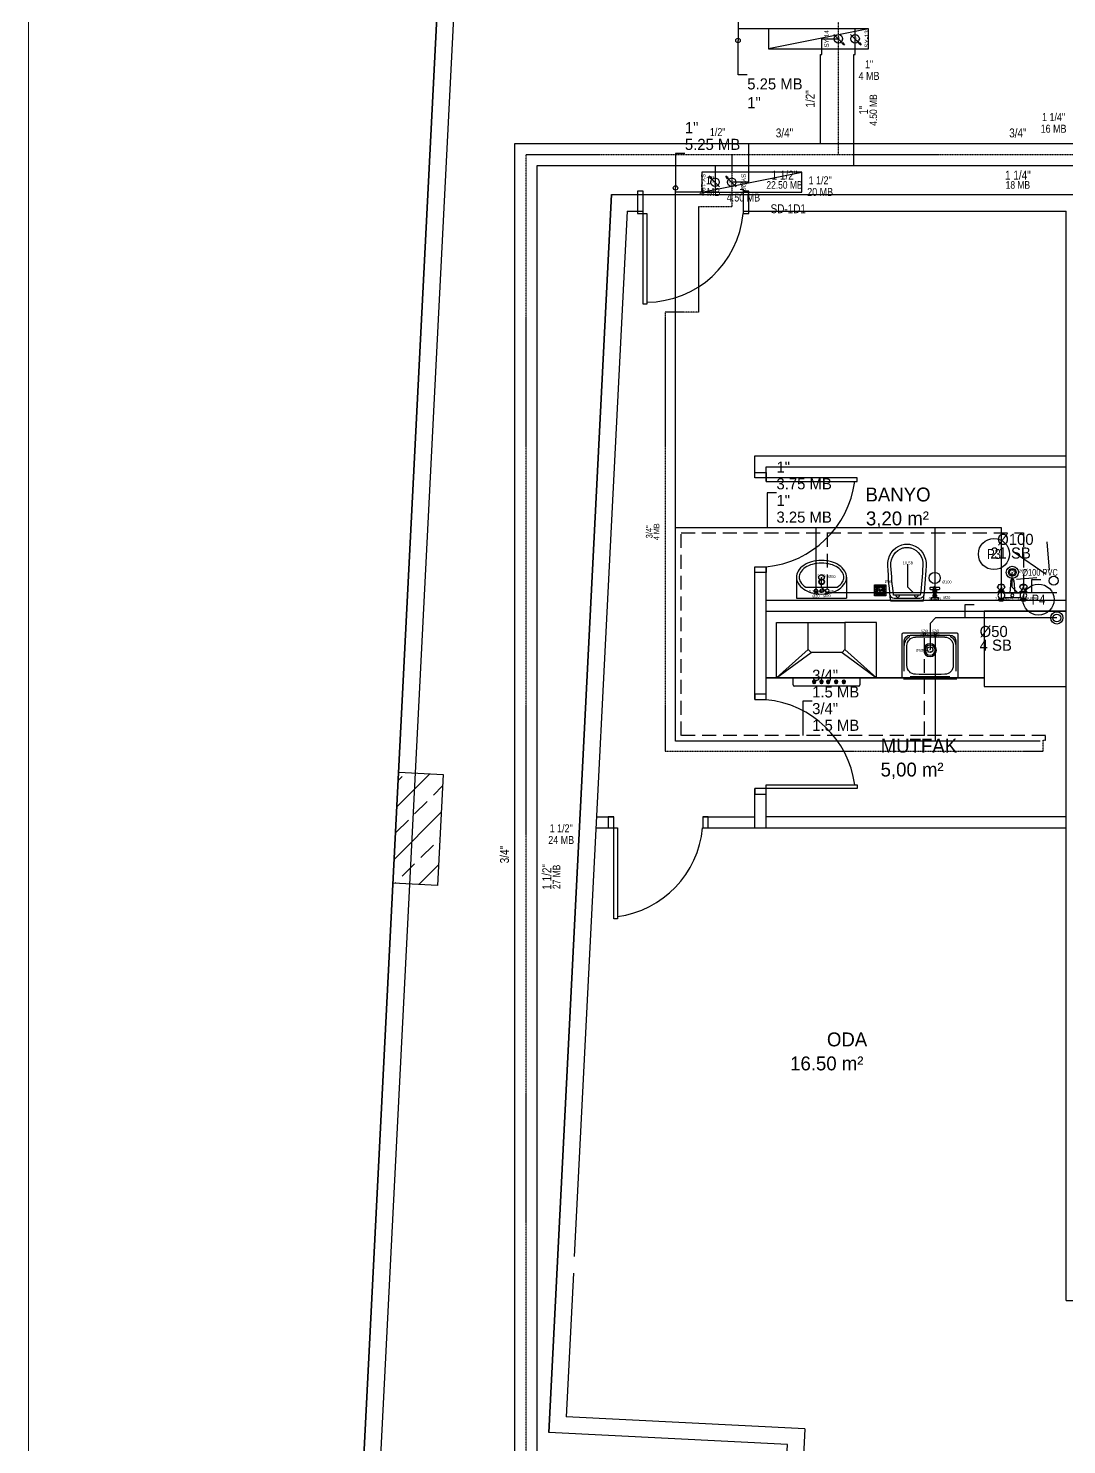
# Model space of a CAD drawing. Header units: centimetres. Extents: x 247996 to 315152, y -468471 to -440326.
# Drawn here: x 254534 to 255468, y -445356 to -444081 of the extents above; entities that cross this region are included whole.
import ezdxf
from ezdxf.enums import TextEntityAlignment as Align

# ---------------------------------------------------------------- set-up
doc = ezdxf.new("R2010")
doc.units = ezdxf.units.CM
doc.linetypes.add('0', pattern=[500, 500])
doc.linetypes.add('BASMA HATTI', pattern=[0.375, 0.25, -0.125])
for name, color, linetype, lineweight in [('SCOTT-ANTED', 144, 'CONTINUOUS', 0), ('SCOTT-MTY-PISSU-BORU-TAVANDAN', 6, 'PISSU HATTI', 30), ('SCOTT-MTY-PISSU-CAP', 211, 'CONTINUOUS', 30), ('SCOTT-MTY-SICAKSU-BORU', 1, 'BASMA HATTI', 30), ('SCOTT-MTY-SOGUKSU-BORU', 5, '0', 30), ('SCOTT-MTY-TEMIZSU-CAP', 101, 'CONTINUOUS', 30)]:
    doc.layers.add(name, color=color, linetype=linetype, lineweight=lineweight)
for name, color, linetype in [('SCOTT-MD-YUK-BIRIMI', 7, 'CONTINUOUS'), ('SCOTT-MKDU0', 50, 'CONTINUOUS'), ('SCOTT-MTY-PISSU-KOLON', 211, 'Continuous'), ('SCOTT-MTY-PISSU-KOLONNO', 211, 'Continuous'), ('SCOTT-MTY-SAYAC', 3, 'Continuous'), ('SCOTT-MTY-SIRKULASYON-BORU', 31, 'Continuous'), ('SCOTT-MTY-TEFRIS', 15, 'CONTINUOUS'), ('SCOTT-MTY-VANA', 1, 'Continuous'), ('SCOTT-MTY-YUK-BIRIMI', 7, 'CONTINUOUS')]:
    doc.layers.add(name, color=color, linetype=linetype)
doc.styles.add('CAP', font='wturkce.SHX', dxfattribs={"width": 0.65})
doc.styles.add('MtXpl_Comic_Sans_MS', font='comic.ttf')
doc.styles.add('MTY_CAP', font='wturkce.SHX', dxfattribs={"width": 0.65})
doc.styles.add('ROTAS', font='arial.ttf')
doc.linetypes.add('PISSU HATTI', pattern='A,0.5,0.5,["(",Standard,S=0.1,R=0,X=-0.01,Y=-0.036],-0.05', length=0.9)

# ---------------------------------------------------------------- blocks, each defined once
blk = doc.blocks.new('T-DOLAP')
blk.add_line((-45, -9), (45, 9))
blk.add_lwpolyline([(-45, -9), (45, -9), (45, 9), (-45, 9)], close=True)
blk = doc.blocks.new('MTY-SU SAYACI')
at = {"layer": 'SCOTT-MTY-VANA'}
blk.add_hatch(color=256, dxfattribs=at).paths.add_polyline_path([(9.8, 9.8), (5.6, 7), (7, 5.6)])
for p, q in [((-7.3, -7.3), (6.3, 6.3)), ((5.6, 7), (9.8, 9.8)), ((7, 5.6), (5.6, 7)), ((7, 5.6), (9.8, 9.8))]:
    blk.add_line(p, q, dxfattribs=at)
blk.add_circle((0, 0), 7, dxfattribs=at)
blk.add_attdef('CAP', (-2.3, -1.2), '', height=2.5, rotation=45, dxfattribs=at)
blk = doc.blocks.new('T-KOLON-P')
for radius in [5.5, 3.5]:
    blk.add_circle((0, 0), radius)
blk = doc.blocks.new('SUZGEC1')
at = {"layer": 'SCOTT-MTY-TEFRIS'}
blk.add_lwpolyline([(-5, -5), (-5, 5), (5, 5), (5, -5)], close=True, dxfattribs=at)
for points in [[(-4.3, 3.9), (-2, 1.5, 0.029484), (-2.2, 1.3), (-4.3, 2.5)], [(-2.5, 0.3), (-4.3, 0.3), (-4.3, 1.7), (-2.4, 0.7, 0.032775)], [(-3.9, 4.3), (-2.5, 4.3), (-1.3, 2.2, 0.029484), (-1.5, 2)], [(-0.7, 2.4, -0.032775), (-0.3, 2.5), (-0.3, 4.3), (-1.7, 4.3)], [(0.3, 2.5), (0.3, 4.3), (1.7, 4.3), (0.7, 2.4, 0.032775)], [(1.3, 2.2), (2.5, 4.3), (3.9, 4.3), (1.5, 2, 0.029484)], [(4.3, 3.9), (2, 1.5, -0.029484), (2.2, 1.3), (4.3, 2.5)], [(4.3, 0.3), (4.3, 1.7), (2.4, 0.7, -0.032775), (2.5, 0.3)], [(-2.5, -0.3), (-4.3, -0.3), (-4.3, -1.7), (-2.4, -0.7, -0.032775)], [(-4.3, -3.9), (-2, -1.5, -0.029484), (-2.2, -1.3), (-4.3, -2.5)], [(-3.9, -4.3), (-2.5, -4.3), (-1.3, -2.2, -0.029484), (-1.5, -2)], [(-0.3, -4.3), (-1.7, -4.3), (-0.7, -2.4, 0.032775), (-0.3, -2.5)], [(0.3, -2.5), (0.3, -4.3), (1.7, -4.3), (0.7, -2.4, -0.032775)], [(2.5, -4.3), (1.3, -2.2, 0.029484), (1.5, -2), (3.9, -4.3)], [(4.3, -2.5), (4.3, -3.9), (2, -1.5, 0.029484), (2.2, -1.3)], [(4.3, -0.3), (4.3, -1.7), (2.4, -0.7, 0.032775), (2.5, -0.3)]]:
    blk.add_lwpolyline(points, format="xyb", close=True, dxfattribs=at)
blk.add_circle((0, 0), 1.25, dxfattribs=at)
at = {"layer": 'SCOTT-MD-YUK-BIRIMI', "color": 6, "style": 'CAP'}
blk.add_attdef('PS', text='', height=2.5, dxfattribs=at).set_placement((0, 0), align=Align.CENTER)
blk.add_attdef('PSCP', (4.3, 6.7), '', height=2.5, dxfattribs=at)
blk = doc.blocks.new('EVIYE1')
at = {"layer": 'SCOTT-MTY-TEFRIS', "color": 6}
blk.add_circle((0, 15), 2.5, dxfattribs=at)
at = {"layer": 'SCOTT-MTY-TEFRIS', "color": 3, "ltscale": 10}
blk.add_circle((-5, 1), 1, dxfattribs=at)
at = {"layer": 'SCOTT-MTY-TEFRIS', "color": 1, "ltscale": 10}
blk.add_circle((5, 1), 1, dxfattribs=at)
at = {"layer": 'SCOTT-MD-YUK-BIRIMI', "color": 6, "style": 'CAP'}
blk.add_attdef('PS', text='', height=2.5, dxfattribs=at).set_placement((0, 15), align=Align.CENTER)
blk.add_attdef('PSCP', (6.1, 14.5), '', height=2.5, dxfattribs=at)
at = {"layer": 'SCOTT-MD-YUK-BIRIMI', "color": 3, "style": 'CAP'}
for tag, p in [('SO', (-5, 1)), ('SOCP', (-5, -3))]:
    blk.add_attdef(tag, text='', height=2.5, dxfattribs=at).set_placement(p, align=Align.CENTER)
at = {"layer": 'SCOTT-MD-YUK-BIRIMI', "color": 1, "style": 'CAP'}
for tag, p in [('SC', (5, 1)), ('SCCP', (5, -2.8))]:
    blk.add_attdef(tag, text='', height=2.5, dxfattribs=at).set_placement(p, align=Align.CENTER)
blk = doc.blocks.new('KLOZET1')
at = {"layer": 'SCOTT-MTY-TEFRIS', "color": 15}
blk.add_lwpolyline([(-3.9, 11.4, 0.414214), (-4.5, 10.8), (-4.5, 10.3, 0.414214), (-3.9, 9.7), (3.9, 9.7, 0.414214), (4.5, 10.3), (4.5, 10.8, 0.414214), (3.9, 11.4)], format="xyb", close=True, dxfattribs=at)
for points in [[(3, 0), (-3, 0), (-3, 2.3), (3, 2.3)], [(-0.8, 11.5), (0.8, 11.5), (0.8, 12), (-0.8, 12)], [(-0.8, 8.9), (0.8, 8.9), (0.8, 9.7), (-0.8, 9.7)]]:
    blk.add_lwpolyline(points, close=True, dxfattribs=at)
for points in [[(-1.6, 8.6), (-1.6, 7.5)], [(-1.6, 4.4), (-1.6, 3.4)], [(-1.3, 3.2), (-1.3, 2.3), (1.4, 2.3), (1.4, 3.2)], [(-1.2, 7.2), (-1.2, 4.8)], [(1.1, 8.9), (-1.1, 8.9)], [(-1.1, 7.3), (1.1, 7.3)], [(1.1, 4.7), (-1.1, 4.7)], [(-1.1, 3.1), (1.1, 3.1)], [(-0.5, 8.6), (-0.5, 7.5)], [(-0.5, 4.4), (-0.5, 3.4)], [(0.6, 8.6), (0.6, 7.5)], [(0.6, 4.4), (0.6, 3.4)], [(1.3, 4.8), (1.3, 5.2), (1.3, 7.2)], [(1.7, 8.6), (1.7, 7.5)], [(1.7, 4.4), (1.7, 3.4)]]:
    blk.add_lwpolyline(points, dxfattribs=at)
at = {"layer": 'SCOTT-MTY-TEFRIS', "color": 15, "elevation": 0}
for points in [[(-1, 10.3), (-1, 10.8, -0.414214), (-0.4, 11.4)], [(1, 10.3), (1, 10.8, 0.414214), (0.4, 11.4)]]:
    blk.add_lwpolyline(points, format="xyb", dxfattribs=at)
at = {"layer": 'SCOTT-MTY-TEFRIS', "color": 6}
blk.add_circle((0, 20), 5, dxfattribs=at)
at = {"layer": 'SCOTT-MTY-TEFRIS', "color": 15}
for centre, radius, start, end in [((-1.1, 8.1), 0.734, 41.7592, 138.241), ((-1.1, 8), 0.734, 221.7593, 318.2408), ((-1.1, 4), 0.734, 41.7592, 138.241), ((-1.1, 3.8), 0.734, 221.7593, 318.2408), ((-0.4, 10.3, 0), 0.641, 179.9998, 270.0001), ((0, 8.1), 0.734, 41.7592, 138.241), ((0, 8), 0.734, 221.7593, 318.2408), ((0, 4), 0.734, 41.7592, 138.241), ((0, 3.8), 0.734, 221.7593, 318.2408), ((0.4, 10.3, 0), 0.641, 270.0001, 0), ((1.1, 8.1), 0.734, 41.7592, 138.241), ((1.1, 8), 0.734, 221.7593, 318.2408), ((1.1, 4), 0.734, 41.7592, 138.241), ((1.1, 3.8), 0.734, 221.7593, 318.2408)]:
    blk.add_arc(centre, radius, start, end, dxfattribs=at)
at = {"layer": 'SCOTT-MD-YUK-BIRIMI', "color": 6, "style": 'CAP'}
blk.add_attdef('PS', text='', height=2.5, dxfattribs=at).set_placement((0, 20), align=Align.CENTER)
blk.add_attdef('PSCP', (6.6, 15.1), '', height=2.5, dxfattribs=at)
at = {"layer": 'SCOTT-MD-YUK-BIRIMI', "color": 3, "style": 'CAP'}
blk.add_attdef('SO', text='', height=2.5, dxfattribs=at).set_placement((0, 0.1), align=Align.CENTER)
blk.add_attdef('SOCP', (7.4, 1.1), '', height=2.5, dxfattribs=at)
blk = doc.blocks.new('LAVABO1')
at = {"layer": 'SCOTT-MTY-TEFRIS', "color": 6}
blk.add_circle((0, 15), 2.5, dxfattribs=at)
at = {"layer": 'SCOTT-MTY-TEFRIS', "color": 3, "ltscale": 10}
blk.add_circle((-5, 1), 1, dxfattribs=at)
at = {"layer": 'SCOTT-MTY-TEFRIS', "color": 1, "ltscale": 10}
blk.add_circle((5, 1), 1, dxfattribs=at)
at = {"layer": 'SCOTT-MD-YUK-BIRIMI', "color": 6, "style": 'CAP'}
blk.add_attdef('PS', text='', height=2.5, dxfattribs=at).set_placement((0, 15), align=Align.CENTER)
blk.add_attdef('PSCP', (6.1, 14.5), '', height=2.5, dxfattribs=at)
at = {"layer": 'SCOTT-MD-YUK-BIRIMI', "color": 3, "style": 'CAP'}
for tag, p in [('SO', (-5, 1)), ('SOCP', (-5, -3))]:
    blk.add_attdef(tag, text='', height=2.5, dxfattribs=at).set_placement(p, align=Align.CENTER)
at = {"layer": 'SCOTT-MD-YUK-BIRIMI', "color": 1, "style": 'CAP'}
for tag, p in [('SC', (5, 1)), ('SCCP', (5, -2.8))]:
    blk.add_attdef(tag, text='', height=2.5, dxfattribs=at).set_placement(p, align=Align.CENTER)
blk = doc.blocks.new('DUS TEKNESI1')
at = {"layer": 'SCOTT-MTY-TEFRIS'}
for points in [[(-10, 13.9), (-10, 12.2, -0.146062), (-11.3, 8.9, 0.113221), (-13.3, 11.5, -0.416893), (-13.3, 12)], [(-6.7, 12, -0.17585), (-7.5, 13.9), (-12.5, 13.9, -0.17585), (-13.3, 12)], [(0, 18.4), (-0.6, 18.4, 0.391322), (-1.3, 17.8), (-2.2, 6.3)], [(0, 18.4), (0.6, 18.4, -0.391322), (1.3, 17.8), (2.2, 6.3)], [(6.7, 12, 0.17585), (7.5, 13.9), (12.5, 13.9, 0.17585), (13.3, 12)], [(10, 13.9), (10, 12.2, 0.146062), (11.3, 8.9, -0.113221), (13.3, 11.5)], [(-12.8, 0.5), (-12.8, 0), (-10, 0), (-7.2, 0), (-7.2, 0.5, 0.153746), (-12.8, 0.5), (-10, 0.5), (-7.2, 0.5)], [(-8.6, 6.9, -0.601952), (-8.6, 1.6), (-8.6, 0.8)], [(8.6, 6.9, 0.601952), (8.6, 1.6), (11.4, 1.6, 0.601952), (11.4, 6.9)], [(12.8, 0.5), (12.8, 0), (10, 0), (7.2, 0), (7.2, 0.5, -0.153746), (12.8, 0.5), (10, 0.5), (7.2, 0.5)]]:
    blk.add_lwpolyline(points, format="xyb", dxfattribs=at)
for points in [[(-12.8, 7.5), (-10, 7.5), (-7.2, 7.5), (-7.2, 8), (-10, 8), (-12.8, 8)], [(-8.6, 0), (-8.6, -1), (-11.4, -1), (-11.4, 0)], [(12.8, 7.5), (10, 7.5), (7.2, 7.5), (7.2, 8), (10, 8), (12.8, 8)], [(11.4, 0), (11.4, -1), (8.6, -1), (8.6, 0)]]:
    blk.add_lwpolyline(points, close=True, dxfattribs=at)
for points in [[(-11.6, 9.5), (-11.6, 8)], [(-11.4, 7.5), (-11.4, 6.9), (-8.6, 6.9)], [(-8.6, 1.6), (-11.4, 1.6), (-11.4, 0.8)], [(-8.6, 7.5), (-8.6, 6.9)], [(-8.4, 9.5), (-8.4, 8)], [(7.8, 6.3), (-7.8, 6.3)], [(-7.8, 2.3), (7.8, 2.3)], [(8.4, 9.5), (8.4, 8)], [(11.4, 7.5), (11.4, 6.9), (8.6, 6.9)], [(8.6, 7.5), (8.6, 6.9)], [(8.6, 1.6), (8.6, 0.8)], [(11.4, 1.6), (11.4, 0.8)], [(11.6, 9.5), (11.6, 8)]]:
    blk.add_lwpolyline(points, dxfattribs=at)
at = {"layer": 'SCOTT-MTY-TEFRIS', "color": 6}
blk.add_circle((0, 25), 2.5, dxfattribs=at)
at = {"layer": 'SCOTT-MTY-TEFRIS'}
for centre, radius, start, end in [((-10, 2.2), 11.8, 79.4131, 100.5868), ((0, 17.2), 1.6, 330.6975, 209.3026), ((10, 2.2), 11.8, 79.4131, 100.5868), ((-10, 4.3), 2.96, 117.9084, 242.0919), ((-3.8, 12.8), 6.25, 185.208, 218.4476), ((-2, 5.9), 7.27, 130.2551, 156.0938), ((-6.9, 11.7), 0.344, 310.5655, 41.0891), ((0, 4.3), 1.37, 90.0002, 270.0001), ((0, 4.3), 1.37, 270.0001, 90.0002), ((6.9, 11.7), 0.344, 138.9108, 229.4346), ((2, 5.9), 7.27, 23.9063, 49.7447), ((3.8, 12.8), 6.25, 321.5525, 354.7921), ((13.1, 11.7), 0.344, 310.5655, 41.0891)]:
    blk.add_arc(centre, radius, start, end, dxfattribs=at)
at = {"layer": 'SCOTT-MD-YUK-BIRIMI', "color": 6, "style": 'CAP'}
blk.add_attdef('PS', text='', height=2.5, dxfattribs=at).set_placement((0, 25), align=Align.CENTER)
blk.add_attdef('PSCP', (5.6, 25), '', height=2.5, dxfattribs=at)
at = {"layer": 'SCOTT-MD-YUK-BIRIMI', "color": 3, "style": 'CAP'}
blk.add_attdef('SO', text='', height=2.5, dxfattribs=at).set_placement((-10, 0), align=Align.CENTER)
blk.add_attdef('SOCP', (-5.6, 0), '', height=2.5, dxfattribs=at)
at = {"layer": 'SCOTT-MD-YUK-BIRIMI', "color": 1, "style": 'CAP'}
blk.add_attdef('SC', text='', height=2.5, dxfattribs=at).set_placement((10, 0), align=Align.CENTER)
blk.add_attdef('SCCP', (15.9, 0), '', height=2.5, dxfattribs=at)
blk = doc.blocks.new('MTY-PIS SU CAP SB')
at = {"layer": 'SCOTT-MTY-PISSU-CAP'}
for p, q in [((0.83, 1.17), (0, 1.17)), ((0, 1.17), (0, 0))]:
    blk.add_line(p, q, dxfattribs=at)
at = {"layer": 'SCOTT-MTY-PISSU-CAP', "style": 'MTY_CAP', "width": 0.65}
blk.add_attdef('PSCP', text='', height=1, dxfattribs=at).set_placement((0.83, 1.79), align=Align.MIDDLE_LEFT)
at = {"layer": 'SCOTT-MTY-YUK-BIRIMI', "color": 211, "style": 'MTY_CAP', "width": 0.65}
blk.add_attdef('PS', text='', height=1, dxfattribs=at).set_placement((0.83, 0.57), align=Align.MIDDLE_LEFT)
blk = doc.blocks.new('MTY-TEMIZ SU CAP MB')
at = {"layer": 'SCOTT-MTY-TEMIZSU-CAP'}
for p, q in [((0.83, 3.1), (0, 3.1)), ((0, 3.1), (0, 0))]:
    blk.add_line(p, q, dxfattribs=at)
at = {"layer": 'SCOTT-MTY-TEMIZSU-CAP', "style": 'MTY_CAP', "width": 0.65}
for tag, p in [('SOCP', (0.83, 5.42)), ('SCCP', (0.83, 2.42))]:
    blk.add_attdef(tag, text='', height=1, dxfattribs=at).set_placement(p, align=Align.MIDDLE_LEFT)
at = {"layer": 'SCOTT-MTY-YUK-BIRIMI', "color": 101, "style": 'MTY_CAP', "width": 0.65}
for tag, p in [('SO', (0.83, 3.92)), ('SC', (0.83, 0.92))]:
    blk.add_attdef(tag, text='', height=1, dxfattribs=at).set_placement(p, align=Align.MIDDLE_LEFT)

msp = doc.modelspace()

# ---------------------------------------------------------------- linework, layer by layer
at = {"layer": 'SCOTT-ANTED'}
msp.add_line((254534.2, -440326.5), (254534.2, -447826.5), dxfattribs=at)
at = {"layer": 'SCOTT-MKDU0', "color": 8, "ltscale": 0.03}
for p, q in [((254967.9, -443063.7), (254845, -445487.2)), ((254951.4, -443092.8), (254764.4, -446781.3)), ((254764.4, -446781.3), (254951.4, -443092.8)), ((254960.8, -443204.7), (254779.9, -446770.5)), ((255058.9, -444231), (255002.4, -445345)), ((255002.4, -445345), (255058.9, -444231)), ((255058.9, -444231), (255087.3, -444231)), ((255058.9, -444231), (256182.9, -444231)), ((255177.3, -444231), (255502.9, -444231)), ((255073.1, -444246), (255025.4, -445186.7)), ((255073.1, -444246), (255087.3, -444246)), ((255177.3, -444246), (255467.9, -444246)), ((255177.3, -444246), (255467.9, -444246)), ((255467.9, -445226.2), (255467.9, -444246)), ((255467.9, -444466), (255467.9, -444246)), ((255467.9, -444356), (255467.9, -444246)), ((255467.9, -445226.2), (255467.9, -444246)), ((255467.9, -445226.2), (255467.9, -444246)), ((255187.9, -444466), (255467.9, -444466)), ((255187.9, -444486), (255187.9, -444466)), ((255197.9, -444476), (255467.9, -444476)), ((255197.9, -444489.3), (255197.9, -444476)), ((255197.9, -444489.3), (255197.9, -444476)), ((255452.8, -444568.9), (255450.8, -444543.5)), ((255450, -444572.8), (255420.4, -444552.6)), ((255187.9, -444685.5), (255187.9, -444566)), ((255197.9, -444685.5), (255197.9, -444566)), ((255197.9, -444586), (255197.9, -444566)), ((255225.3, -444575.4), (255225.3, -444594.1)), ((255233.7, -444584.4), (255261.8, -444584.4)), ((255270.3, -444575.4), (255270.3, -444594.1)), ((255441.6, -444576), (255423.2, -444577.4)), ((255197.9, -444596), (255467.9, -444596)), ((255225.3, -444594.1), (255270.3, -444594.1)), ((255197.9, -444606), (255467.9, -444606)), ((255467.9, -444606), (255394.3, -444606)), ((255394.3, -444606), (255394.3, -444673.6)), ((255467.9, -444673.6), (255467.9, -444606)), ((255207.4, -444616), (255235.9, -444616)), ((255207.4, -444666), (255207.4, -444616)), ((255297.4, -444616), (255268.9, -444616)), ((255297.4, -444666), (255297.4, -444616)), ((255321.5, -444625.5), (255369.5, -444625.5)), ((255320.5, -444666), (255320.5, -444626.5)), ((255322.3, -444659.8), (255322.3, -444632.7)), ((255327.6, -444627.4), (255363.3, -444627.4)), ((255368.6, -444632.7), (255368.6, -444659.8)), ((255370.5, -444626.5), (255370.5, -444666)), ((255235.9, -444640.5), (255207.4, -444666)), ((255207.4, -444666), (255238.4, -444643)), ((255266.4, -444643), (255297.4, -444666)), ((255297.4, -444666), (255268.9, -444640.5)), ((255197.9, -444666), (255394.3, -444666)), ((255394.3, -444666), (255197.9, -444666)), ((255394.3, -444666), (255197.9, -444666)), ((255297.4, -444666), (255207.4, -444666)), ((255222.4, -444672.3), (255222.4, -444666)), ((255281.4, -444673.3), (255223.4, -444673.3)), ((255240.9, -444668), (255240.9, -444670.6)), ((255240.9, -444668), (255241.5, -444668)), ((255240.9, -444670.6), (255240.9, -444671.1)), ((255241.5, -444671.1), (255240.9, -444671.1)), ((255241.5, -444668), (255241.5, -444670.6)), ((255241.5, -444670.6), (255241.5, -444671.1)), ((255247.5, -444668), (255247.5, -444670.6)), ((255247.5, -444668), (255248.1, -444668)), ((255247.5, -444670.6), (255247.5, -444671.1)), ((255248.1, -444671.1), (255247.5, -444671.1)), ((255248.1, -444668), (255248.1, -444670.6)), ((255248.1, -444670.6), (255248.1, -444671.1)), ((255253.6, -444668), (255253.6, -444670.6)), ((255253.6, -444668), (255254.2, -444668)), ((255253.6, -444670.6), (255253.6, -444671.1)), ((255253.6, -444671.1), (255254.2, -444671.1)), ((255254.2, -444668), (255254.2, -444670.6)), ((255254.2, -444670.6), (255254.2, -444671.1)), ((255260.6, -444668), (255260.6, -444670.6)), ((255260.6, -444668), (255261.2, -444668)), ((255260.6, -444670.6), (255260.6, -444671.1)), ((255260.6, -444671.1), (255261.2, -444671.1)), ((255261.2, -444668), (255261.2, -444670.6)), ((255261.2, -444670.6), (255261.2, -444671.1)), ((255267.6, -444668), (255267.6, -444670.6)), ((255267.6, -444668), (255268.2, -444668)), ((255267.6, -444670.6), (255267.6, -444671.1)), ((255267.6, -444671.1), (255268.2, -444671.1)), ((255268.2, -444668), (255268.2, -444670.6)), ((255268.2, -444670.6), (255268.2, -444671.1)), ((255282.4, -444666), (255282.4, -444672.3)), ((255369.5, -444667), (255321.5, -444667)), ((255363.3, -444665.1), (255327.6, -444665.1)), ((255394.3, -444673.6), (255467.9, -444673.6)), ((254862.4, -444850.7), (254867.4, -444750.9)), ((254865.9, -444781.7), (254895.3, -444752.3)), ((254867.4, -444750.9), (254907.4, -444752.9)), ((254907.4, -444752.9), (254902.3, -444852.8)), ((254867.1, -444758.1), (254870.5, -444754.7)), ((254898.6, -444771.5), (254906.9, -444763.2)), ((255187.9, -444801), (255187.9, -444765.5)), ((255197.9, -444801), (255197.9, -444762.2)), ((254881.7, -444788.3), (254893, -444777.1)), ((254863.5, -444829), (254905.7, -444786.8)), ((255045.5, -444791), (255060.9, -444791)), ((255140.9, -444791), (255187.9, -444791)), ((255197.9, -444790.8), (255467.9, -444790.8)), ((254864.9, -444805.2), (254876.1, -444793.9)), ((255045, -444801), (255064.2, -444801)), ((255140.9, -444801), (255197.9, -444801)), ((255197.9, -444800.8), (255467.9, -444800.8)), ((254887.3, -444827.6), (254898.6, -444816.4)), ((254904.2, -444810.8), (254904.5, -444810.5)), ((254870.5, -444844.5), (254881.7, -444833.2)), ((254885.5, -444851.9), (254903.3, -444834.1)), ((254902.3, -444852.8), (254862.4, -444850.7)), ((254864.1, -444850.8), (254864.9, -444850.1)), ((255024.7, -445201.7), (255018.1, -445330.8)), ((255467.9, -445226.2), (255482.9, -445226.2)), ((255232.9, -445341.7), (255018.1, -445330.8)), ((255217.1, -445355.9), (255002.4, -445345)), ((255217.1, -445355.9), (255002.4, -445345)), ((255232.9, -445341.7), (255221.5, -445566.7)), ((255206.4, -445566.7), (255217.1, -445355.9))]:
    msp.add_line(p, q, dxfattribs=at)
for points in [[(255087.3, -444228), (255082.3, -444228), (255082.3, -444248), (255087.3, -444248), (255087.3, -444228)], [(255087.3, -444228), (255082.3, -444228), (255082.3, -444248), (255087.3, -444248), (255087.3, -444228)], [(255087.3, -444228), (255082.3, -444228), (255082.3, -444248), (255087.3, -444248), (255087.3, -444228)], [(255182.3, -444228), (255177.3, -444228), (255177.3, -444248), (255182.3, -444248), (255182.3, -444228)], [(255182.3, -444228), (255177.3, -444228), (255177.3, -444248), (255182.3, -444248), (255182.3, -444228)], [(255182.3, -444228), (255177.3, -444228), (255177.3, -444248), (255182.3, -444248), (255182.3, -444228)], [(255187.9, -444486), (255187.9, -444481), (255197.9, -444481), (255197.9, -444486), (255187.9, -444486)], [(255187.9, -444571), (255187.9, -444566), (255197.9, -444566), (255197.9, -444571), (255187.9, -444571)], [(255187.9, -444680.5), (255187.9, -444685.5), (255197.9, -444685.5), (255197.9, -444680.5), (255187.9, -444680.5)], [(255187.9, -444765.5), (255187.9, -444770.5), (255197.9, -444770.5), (255197.9, -444765.5), (255187.9, -444765.5)], [(255060.9, -444791), (255055.9, -444791), (255055.9, -444801), (255060.9, -444801), (255060.9, -444791)], [(255145.9, -444791), (255140.9, -444791), (255140.9, -444801), (255145.9, -444801), (255145.9, -444791)]]:
    msp.add_lwpolyline(points, dxfattribs=at)
for points in [[(255087.3, -444248), (255090.6, -444248), (255090.6, -444329.8), (255087.3, -444329.8)], [(255087.3, -444248), (255090.6, -444248), (255090.6, -444329.8), (255087.3, -444329.8)], [(255087.3, -444248), (255090.6, -444248), (255090.6, -444329.8), (255087.3, -444329.8)], [(255197.9, -444486), (255197.9, -444489.3), (255279.8, -444489.3), (255279.8, -444486)], [(255197.9, -444765.5), (255197.9, -444762.2), (255279.8, -444762.2), (255279.8, -444765.5)], [(255060.9, -444801), (255064.2, -444801), (255064.2, -444882.8), (255060.9, -444882.8)]]:
    msp.add_lwpolyline(points, close=True, dxfattribs=at)
for points in [[(255310.1, -444597, -0.01664), (255307.5, -444565.2, -0.351622), (255320.2, -444546.2, -0.068714), (255324.7, -444545.6, -0.068714), (255329.1, -444546.2, -0.351622), (255341.9, -444565.2, -0.01664), (255339.2, -444597)], [(255312.6, -444591.4, -0.016866), (255310.3, -444565, -0.351778), (255321.1, -444549, -0.068022), (255324.7, -444548.5, -0.068022), (255328.3, -444549, -0.351778), (255339, -444565, -0.016866), (255336.7, -444591.4)]]:
    msp.add_lwpolyline(points, format="xyb", close=True, dxfattribs=at)
msp.add_lwpolyline([(255339.5, -444591.5, -0.389191), (255336.2, -444594.6), (255324.7, -444594.6), (255313.1, -444594.6, -0.389191), (255309.8, -444591.5, -0.389191)], format="xyb", dxfattribs=at)
for centre, radius in [((255456.7, -444578.5, 51), 4.14), ((255242.9, -444587.5), 1.56), ((255248, -444579.5), 2.52), ((255248, -444579.5), 2.12), ((255248, -444587.5), 1.56), ((255252.9, -444587.5), 1.56)]:
    msp.add_circle(centre, radius, dxfattribs=at)
for centre, radius, start, end in [((255090, -444240.3), 87.6, 270.3687, 354.9809), ((255090, -444240.3), 87.6, 270.3687, 354.9809), ((255090, -444240.3), 87.6, 270.3687, 354.9809), ((255189.7, -444477.4), 88.9, 275.3081, 352.3253), ((255245.3, -444584.7), 24.1, 105.5176, 123.8347), ((255247.8, -444593.8), 33.5, 90, 105.5176), ((255247.8, -444593.8), 33.5, 74.4824, 90), ((255250.3, -444584.7), 24.1, 56.1653, 74.4824), ((255235.6, -444575.4), 10.3, 148.2866, 180), ((255241.4, -444579), 17.2, 123.8347, 148.2866), ((255235.6, -444575.4), 7.93, 148.2866, 180), ((255241.4, -444579), 14.8, 123.8347, 148.2866), ((255245.3, -444584.7), 21.7, 105.5176, 123.8347), ((255247.8, -444593.8), 31.1, 90, 105.5176), ((255247.8, -444593.8), 31.1, 74.4824, 90), ((255250.3, -444584.7), 21.7, 56.1653, 74.4824), ((255254.1, -444579), 14.8, 31.7134, 56.1653), ((255254.1, -444579), 17.2, 31.7134, 56.1653), ((255260, -444575.4), 7.93, 0, 31.7134), ((255260, -444575.4), 10.3, 0, 31.7134), ((255235.6, -444575.4), 10.3, 180, 211.7134), ((255241.4, -444571.8), 17.2, 211.7134, 236.1653), ((255235.6, -444575.4), 7.93, 180, 211.7134), ((255241.4, -444571.8), 14.8, 211.7134, 238.6233), ((255245.3, -444566.1), 24.1, 236.1653, 254.4824), ((255250.3, -444566.1), 24.1, 285.5176, 303.8347), ((255254.1, -444571.8), 14.8, 301.3767, 328.2866), ((255254.1, -444571.8), 17.2, 303.8347, 328.2866), ((255260, -444575.4), 7.93, 328.2866, 0), ((255260, -444575.4), 10.3, 328.2866, 0), ((255247.8, -444557), 33.5, 254.4824, 270), ((255247.8, -444557), 33.5, 270, 285.5176), ((255316.4, -444591.4), 1.78, 180, 0), ((255333, -444591.4), 1.78, 180, 0), ((255223.4, -444672.3), 1, 180, 270), ((255241.2, -444669.6), 1.54, 100.5754, 259.4621), ((255241.2, -444669.6), 1.54, 282.6235, 77.3767), ((255247.8, -444669.6), 1.54, 100.5754, 259.4621), ((255247.8, -444669.6), 1.54, 282.6235, 77.3767), ((255253.9, -444669.6), 1.54, 100.5754, 259.4621), ((255253.9, -444669.6), 1.54, 282.6235, 77.3767), ((255260.9, -444669.6), 1.54, 100.5754, 259.4621), ((255260.9, -444669.6), 1.54, 282.6235, 77.3767), ((255267.9, -444669.6), 1.54, 100.5754, 259.4621), ((255267.9, -444669.6), 1.54, 282.6235, 77.3767), ((255281.4, -444672.3), 1, 270, 0), ((255189.7, -444774.1), 88.9, 7.6747, 84.6919), ((255052.3, -444792.7), 88.9, 277.6747, 354.6919)]:
    msp.add_arc(centre, radius, start, end, dxfattribs=at)
at = {"layer": 'SCOTT-MKDU0', "color": 8, "ltscale": 0.03, "extrusion": (0, 0, -1)}
for centre, major_axis, start_param, end_param in [((255321.5, -444626.5), (0.707, 0.707), 3.926991, 5.497787), ((255369.5, -444626.5), (0.707, 0.707), -0.785398, 0.785398), ((255327.6, -444632.7), (-3.75, 3.75), 5.497787, 7.068583), ((255332.5, -444637.2), (-7.14, 7.14), 5.524757, 6.541187), ((255656.7, -444646), (-234.9, 234.9), 5.470817, 5.524757), ((255332.6, -444637.2), (-5.66, 5.66), 5.524757, 7.028844), ((255345.5, -444961.2), (332.3, 0), 4.67265, 4.752129), ((255345.5, -444641), (-4.07, 4.07), 3.926991, 10.210176), ((255345.5, -444641), (-3.18, 3.18), 3.926991, 10.210176), ((255358.4, -444637.2), (-5.66, 5.66), 0.825137, 2.329224), ((255363.3, -444632.7), (3.75, 3.75), -0.785398, 0.785398), ((255358.5, -444637.2), (7.14, 7.14), -0.258001, 0.758428), ((255034.2, -444646), (234.9, 234.9), 0.758428, 0.812368), ((255332.6, -444654.7), (5.66, 5.66), 2.395934, 3.900021), ((255345.5, -444330.7), (332.3, 0), 1.531058, 1.610536), ((255358.4, -444654.7), (5.66, 5.66), 0.812368, 2.316455)]:
    msp.add_ellipse(centre, major_axis=major_axis, ratio=1, start_param=start_param, end_param=end_param, dxfattribs=at)
at = {"layer": 'SCOTT-MKDU0', "color": 8, "ltscale": 0.03, "invisible_edges": 1}
for points in [[(255268.9, -444640.5), (255235.9, -444640.5), (255235.9, -444616), (255268.9, -444616)], [(255235.9, -444640.5), (255268.9, -444640.5), (255266.4, -444643), (255238.4, -444643)]]:
    msp.add_3dface(points, dxfattribs=at)
at = {"layer": 'SCOTT-MTY-PISSU-BORU-TAVANDAN', "ltscale": 50}
for points in [[(255330.6, -444589.3), (255325.6, -444584.3), (255325.6, -444563.7)], [(255424.5, -444589.3), (255419.5, -444584.3), (255419.5, -444571)], [(255252.8, -444589.3), (255247.8, -444584.3), (255247.8, -444575.5)], [(255300.6, -444589.3), (255300.6, -444587.1)], [(255300.6, -444589.3), (255252.8, -444589.3)], [(255330.6, -444589.3), (255300.6, -444589.3)], [(255424.5, -444589.3), (255330.6, -444589.3)], [(255459.5, -444589.3), (255424.5, -444589.3)], [(255350.5, -444612), (255345.5, -444617), (255345.5, -444640.5)], [(255459.5, -444612), (255350.5, -444612)]]:
    msp.add_lwpolyline(points, dxfattribs=at)
at = {"layer": 'SCOTT-MTY-PISSU-KOLONNO'}
for centre in [(255403, -444554.5), (255443, -444595.5)]:
    msp.add_circle(centre, 14, dxfattribs=at)
at = {"layer": 'SCOTT-MTY-SICAKSU-BORU', "ltscale": 50}
for p, q in [((255121.5, -444717.8), (255121.5, -444535.5)), ((255121.5, -444535.5), (255252.8, -444535.5)), ((255252.8, -444535.5), (255429.5, -444535.5)), ((255340.5, -444717.8), (255121.5, -444717.8)), ((255449.4, -444717.8), (255340.5, -444717.8))]:
    msp.add_line(p, q, dxfattribs=at)
at = {"layer": 'SCOTT-MTY-SICAKSU-BORU'}
for points in [[(255263, -444082), (255263, -443873), (255161, -443873), (255161, -443593), (255506, -443593), (255506, -443603), (255505.5, -443603), (255505.5, -443609.1)], [(255263, -444100), (255263, -444082)], [(255263, -444195), (255263, -444100)], [(255082, -445660), (255082, -445475), (254982, -445475), (254982, -444195), (255167, -444195)], [(255167, -444195), (255263, -444195)], [(255167, -444195), (255167, -444211)], [(255263, -444195), (255587, -444195)], [(255167, -444211), (255167, -444229)], [(255167, -444229), (255167, -444242), (255167.1, -444242), (255137.1, -444242), (255137.1, -444337), (255107.1, -444337), (255107.1, -444732), (255447.1, -444732), (255447.1, -444722), (255449.4, -444722), (255449.4, -444717.8)]]:
    msp.add_lwpolyline(points, dxfattribs=at)
at = {"layer": 'SCOTT-MTY-SICAKSU-BORU', "ltscale": 50}
for points in [[(255252.8, -444535.5), (255252.8, -444589.5)], [(255429.5, -444535.5), (255429.5, -444596)], [(255340.5, -444717.8), (255340.5, -444626.5)]]:
    msp.add_lwpolyline(points, dxfattribs=at)
at = {"layer": 'SCOTT-MTY-SIRKULASYON-BORU'}
for points in [[(255247, -444185), (255247, -444105), (255248, -444105), (255248, -444100)], [(255248, -444100), (255248, -444091), (255263, -444091)], [(255327, -445650), (255092, -445650), (255092, -445465), (254972, -445465), (254972, -444185), (255182, -444185)], [(255182, -444185), (255247, -444185)], [(255182, -444185), (255182, -444211)], [(255247, -444185), (255602, -444185)], [(255182, -444211), (255182, -444220), (255167, -444220)]]:
    msp.add_lwpolyline(points, dxfattribs=at)
at = {"layer": 'SCOTT-MTY-SOGUKSU-BORU', "ltscale": 50}
for p, q in [((255116.5, -444722.8), (255116.5, -444530.5)), ((255116.5, -444530.5), (255242.8, -444530.5)), ((255242.8, -444530.5), (255349.7, -444530.5)), ((255349.7, -444530.5), (255409.5, -444530.5)), ((255350.5, -444722.8), (255116.5, -444722.8)), ((255444.4, -444722.8), (255350.5, -444722.8))]:
    msp.add_line(p, q, dxfattribs=at)
for points in [[(255172.7, -443796.4), (255172.7, -444092.4)], [(255116.5, -444530.5), (255116.5, -444225.1)], [(255242.8, -444530.5), (255242.8, -444589.5)], [(255349.7, -444530.5), (255349.7, -444595.8)], [(255409.5, -444530.5), (255409.5, -444596)], [(255350.5, -444722.8), (255350.5, -444626.5)]]:
    msp.add_lwpolyline(points, dxfattribs=at)
at = {"layer": 'SCOTT-MTY-SOGUKSU-BORU'}
for points in [[(255278, -444082), (255172.7, -444082)], [(255278, -444100), (255278, -444082)], [(255277, -444205), (255277, -444105), (255278, -444105), (255278, -444100)], [(255072, -445685), (255072, -445485), (254992, -445485), (254992, -444205), (255152, -444205)], [(255152, -444205), (255277, -444205)], [(255152, -444205), (255152, -444211)], [(255277, -444205), (255572, -444205)], [(255152, -444211), (255152, -444229)], [(255152, -444229), (255116.5, -444229)]]:
    msp.add_lwpolyline(points, dxfattribs=at)
at = {"layer": 'SCOTT-MTY-SOGUKSU-BORU', "ltscale": 50}
for centre in [(255172.7, -444092.4), (255116.5, -444225.1)]:
    msp.add_circle(centre, 2, dxfattribs=at)

# ---------------------------------------------------------------- block references
at = {"layer": 'SCOTT-MTY-PISSU-CAP'}
ref = msp.add_blockref('MTY-PIS SU CAP SB', (255436.7, -444589.3), dxfattribs=dict(at, xscale=10, yscale=10))
ref.add_attrib('PSCP', '%%C100', dxfattribs={"height": 10, "style": 'MTY_CAP'}).set_placement((255405.9, -444541.3), align=Align.MIDDLE_LEFT)
ref.add_attrib('PS', '21 SB', dxfattribs={"layer": 'SCOTT-MTY-YUK-BIRIMI', "height": 10, "style": 'MTY_CAP'}).set_placement((255399.7, -444553.6), align=Align.MIDDLE_LEFT)
ref = msp.add_blockref('MTY-PIS SU CAP SB', (255376.9, -444612), dxfattribs=dict(at, xscale=10, yscale=10))
ref.add_attrib('PSCP', '%%C50', dxfattribs={"height": 10, "style": 'MTY_CAP'}).set_placement((255390.1, -444624.2), align=Align.MIDDLE_LEFT)
ref.add_attrib('PS', '4 SB', dxfattribs={"layer": 'SCOTT-MTY-YUK-BIRIMI', "height": 10, "style": 'MTY_CAP'}).set_placement((255390.1, -444636.5), align=Align.MIDDLE_LEFT)
at = {"layer": 'SCOTT-MTY-PISSU-KOLON'}
for p in [(255419.5, -444571), (255459.5, -444612)]:
    msp.add_blockref('T-KOLON-P', p, dxfattribs=at)
at = {"layer": 'SCOTT-MTY-SAYAC', "rotation": 180}
msp.add_blockref('T-DOLAP', (255245, -444091), dxfattribs=at)
at = {"layer": 'SCOTT-MTY-SAYAC'}
ref = msp.add_blockref('MTY-SU SAYACI', (255263, -444091), dxfattribs=dict(at, xscale=0.55, yscale=0.55, rotation=270))
ref.add_attrib('CAP', 'DN20', (255262.4, -444089.7), dxfattribs={"height": 1.38, "rotation": 315})
ref = msp.add_blockref('MTY-SU SAYACI', (255278, -444091), dxfattribs=dict(at, xscale=0.55, yscale=0.55, rotation=270))
ref.add_attrib('CAP', 'DN20', (255277.4, -444089.7), dxfattribs={"height": 1.38, "rotation": 315})
msp.add_blockref('T-DOLAP', (255185, -444220), dxfattribs=at)
ref = msp.add_blockref('MTY-SU SAYACI', (255152, -444220), dxfattribs=dict(at, xscale=0.55, yscale=0.55, rotation=90))
ref.add_attrib('CAP', 'DN20', (255152.6, -444221.3), dxfattribs={"height": 1.38, "rotation": 135})
ref = msp.add_blockref('MTY-SU SAYACI', (255167, -444220), dxfattribs=dict(at, xscale=0.55, yscale=0.55, rotation=90))
ref.add_attrib('CAP', 'DN20', (255167.6, -444221.3), dxfattribs={"height": 1.38, "rotation": 135})
at = {"layer": 'SCOTT-MTY-TEMIZSU-CAP'}
ref = msp.add_blockref('MTY-TEMIZ SU CAP MB', (255172.7, -444092.4), dxfattribs=dict(at, xscale=-10, yscale=10, rotation=180))
ref.add_attrib('SO', '5.25 MB', dxfattribs={"layer": 'SCOTT-MTY-YUK-BIRIMI', "height": 10, "style": 'MTY_CAP'}).set_placement((255181, -444131.5), align=Align.MIDDLE_LEFT)
ref.add_attrib('SOCP', '1"', dxfattribs={"height": 10, "style": 'MTY_CAP'}).set_placement((255181, -444148.4), align=Align.MIDDLE_LEFT)
ref = msp.add_blockref('MTY-TEMIZ SU CAP MB', (255116.5, -444225.1), dxfattribs=dict(at, xscale=10, yscale=10))
ref.add_attrib('SO', '5.25 MB', dxfattribs={"layer": 'SCOTT-MTY-YUK-BIRIMI', "height": 10, "style": 'MTY_CAP'}).set_placement((255124.9, -444185.9), align=Align.MIDDLE_LEFT)
ref.add_attrib('SOCP', '1"', dxfattribs={"height": 10, "style": 'MTY_CAP'}).set_placement((255124.9, -444170.9), align=Align.MIDDLE_LEFT)
ref = msp.add_blockref('MTY-TEMIZ SU CAP MB', (255198.9, -444530.5), dxfattribs=dict(at, xscale=10, yscale=10))
ref.add_attrib('SCCP', '1"', dxfattribs={"height": 10, "style": 'MTY_CAP'}).set_placement((255207.3, -444506.3), align=Align.MIDDLE_LEFT)
ref.add_attrib('SC', '3.25 MB', dxfattribs={"layer": 'SCOTT-MTY-YUK-BIRIMI', "height": 10, "style": 'MTY_CAP'}).set_placement((255207.3, -444521.3), align=Align.MIDDLE_LEFT)
ref.add_attrib('SO', '3.75 MB', dxfattribs={"layer": 'SCOTT-MTY-YUK-BIRIMI', "height": 10, "style": 'MTY_CAP'}).set_placement((255207.3, -444491.3), align=Align.MIDDLE_LEFT)
ref.add_attrib('SOCP', '1"', dxfattribs={"height": 10, "style": 'MTY_CAP'}).set_placement((255207.3, -444476.3), align=Align.MIDDLE_LEFT)
ref = msp.add_blockref('MTY-TEMIZ SU CAP MB', (255231, -444717.8), dxfattribs=dict(at, xscale=10, yscale=10))
ref.add_attrib('SCCP', '3/4"', dxfattribs={"height": 10, "style": 'MTY_CAP'}).set_placement((255239.4, -444693.6), align=Align.MIDDLE_LEFT)
ref.add_attrib('SC', '1.5 MB', dxfattribs={"layer": 'SCOTT-MTY-YUK-BIRIMI', "height": 10, "style": 'MTY_CAP'}).set_placement((255239.4, -444708.6), align=Align.MIDDLE_LEFT)
ref.add_attrib('SO', '1.5 MB', dxfattribs={"layer": 'SCOTT-MTY-YUK-BIRIMI', "height": 10, "style": 'MTY_CAP'}).set_placement((255239.4, -444678.6), align=Align.MIDDLE_LEFT)
ref.add_attrib('SOCP', '3/4"', dxfattribs={"height": 10, "style": 'MTY_CAP'}).set_placement((255239.4, -444663.6), align=Align.MIDDLE_LEFT)
at = {"layer": 'SCOTT-MTY-VANA'}
ref = msp.add_blockref('KLOZET1', (255349.7, -444596), dxfattribs=at)
ref.add_attrib('SO', '0.5 MB', dxfattribs={"layer": 'SCOTT-MD-YUK-BIRIMI', "height": 2.5, "style": 'CAP'}).set_placement((255349.7, -444595.8), align=Align.CENTER)
ref.add_attrib('PS', '10 SB', dxfattribs={"layer": 'SCOTT-MD-YUK-BIRIMI', "height": 2.5, "style": 'CAP'}).set_placement((255325.6, -444563.7), align=Align.CENTER)
ref.add_attrib('PSCP', '%%C100', (255356.4, -444580.9), dxfattribs={"layer": 'SCOTT-MD-YUK-BIRIMI', "height": 2.5, "style": 'CAP'})
ref.add_attrib('SOCP', '%%C20', (255357.2, -444594.9), dxfattribs={"layer": 'SCOTT-MD-YUK-BIRIMI', "height": 2.5, "style": 'CAP'})
ref = msp.add_blockref('LAVABO1', (255247.8, -444590.5), dxfattribs=at)
ref.add_attrib('SC', '0.75 MB', dxfattribs={"layer": 'SCOTT-MD-YUK-BIRIMI', "height": 2.5, "style": 'CAP'}).set_placement((255252.8, -444589.5), align=Align.CENTER)
ref.add_attrib('SO', '0.75 MB', dxfattribs={"layer": 'SCOTT-MD-YUK-BIRIMI', "height": 2.5, "style": 'CAP'}).set_placement((255242.8, -444589.5), align=Align.CENTER)
ref.add_attrib('PS', '2 SB', dxfattribs={"layer": 'SCOTT-MD-YUK-BIRIMI', "height": 2.5, "style": 'CAP'}).set_placement((255247.8, -444575.5), align=Align.CENTER)
ref.add_attrib('SCCP', '%%C20', dxfattribs={"layer": 'SCOTT-MD-YUK-BIRIMI', "height": 2.5, "style": 'CAP'}).set_placement((255252.8, -444593.3), align=Align.CENTER)
ref.add_attrib('PSCP', '%%C50', (255253.9, -444576), dxfattribs={"layer": 'SCOTT-MD-YUK-BIRIMI', "height": 2.5, "style": 'CAP'})
ref.add_attrib('SOCP', '%%C20', dxfattribs={"layer": 'SCOTT-MD-YUK-BIRIMI', "height": 2.5, "style": 'CAP'}).set_placement((255242.8, -444593.5), align=Align.CENTER)
ref = msp.add_blockref('DUS TEKNESI1', (255419.5, -444596), dxfattribs=at)
ref.add_attrib('SO', '2.5 MB', dxfattribs={"layer": 'SCOTT-MD-YUK-BIRIMI', "height": 2.5, "style": 'CAP'}).set_placement((255409.5, -444596), align=Align.CENTER)
ref.add_attrib('SC', '2.5 MB', dxfattribs={"layer": 'SCOTT-MD-YUK-BIRIMI', "height": 2.5, "style": 'CAP'}).set_placement((255429.5, -444596), align=Align.CENTER)
ref.add_attrib('PS', '7 SB', dxfattribs={"layer": 'SCOTT-MD-YUK-BIRIMI', "height": 2.5, "style": 'CAP'}).set_placement((255419.5, -444571), align=Align.CENTER)
ref.add_attrib('PSCP', '%%C50', (255425.1, -444571), dxfattribs={"layer": 'SCOTT-MD-YUK-BIRIMI', "height": 2.5, "style": 'CAP'})
ref.add_attrib('SCCP', '%%C25', (255435.4, -444596), dxfattribs={"layer": 'SCOTT-MD-YUK-BIRIMI', "height": 2.5, "style": 'CAP'})
ref.add_attrib('SOCP', '%%C25', (255413.9, -444596), dxfattribs={"layer": 'SCOTT-MD-YUK-BIRIMI', "height": 2.5, "style": 'CAP'})
msp.add_blockref('SUZGEC1', (255300.6, -444587.1), dxfattribs=at).add_auto_attribs({'PS': '2 SB', 'PSCP': '%%C50'})
ref = msp.add_blockref('EVIYE1', (255345.5, -444625.5), dxfattribs=dict(at, rotation=180))
ref.add_attrib('SC', '1 MB', dxfattribs={"layer": 'SCOTT-MD-YUK-BIRIMI', "height": 2.5, "rotation": 180, "style": 'CAP'}).set_placement((255340.5, -444626.5), align=Align.CENTER)
ref.add_attrib('SO', '1 MB', dxfattribs={"layer": 'SCOTT-MD-YUK-BIRIMI', "height": 2.5, "rotation": 180, "style": 'CAP'}).set_placement((255350.5, -444626.5), align=Align.CENTER)
ref.add_attrib('PS', '4 SB', dxfattribs={"layer": 'SCOTT-MD-YUK-BIRIMI', "height": 2.5, "rotation": 180, "style": 'CAP'}).set_placement((255345.5, -444640.5), align=Align.CENTER)
ref.add_attrib('SCCP', '%%C25', dxfattribs={"layer": 'SCOTT-MD-YUK-BIRIMI', "height": 2.5, "rotation": 180, "style": 'CAP'}).set_placement((255340.5, -444622.7), align=Align.CENTER)
ref.add_attrib('PSCP', '%%C50', (255339.4, -444640), dxfattribs={"layer": 'SCOTT-MD-YUK-BIRIMI', "height": 2.5, "rotation": 180, "style": 'CAP'})
ref.add_attrib('SOCP', '%%C25', dxfattribs={"layer": 'SCOTT-MD-YUK-BIRIMI', "height": 2.5, "rotation": 180, "style": 'CAP'}).set_placement((255350.5, -444622.6), align=Align.CENTER)

# ---------------------------------------------------------------- texts
at = {"layer": 'SCOTT-MKDU0', "color": 8, "ltscale": 0.03, "style": 'MtXpl_Comic_Sans_MS'}
for s, p in [('BANYO', (255287.4, -444507.2)), ('3,20 m²', (255287.8, -444528.7)), ('MUTFAK', (255301.1, -444733.2)), ('5,00 m²', (255301, -444754.7)), ('ODA', (255252.7, -444997.5)), ('16.50 m²', (255219.6, -445019.1))]:
    msp.add_text(s, height=12.5, dxfattribs=at).set_placement(p)
at = {"layer": 'SCOTT-MTY-PISSU-CAP', "style": 'ROTAS', "width": 0.8}
msp.add_text('Ø100 PVC', height=6, dxfattribs=at).set_placement((255444.4, -444571), align=Align.MIDDLE_CENTER)
at = {"layer": 'SCOTT-MTY-PISSU-KOLONNO', "style": 'ROTAS', "width": 0.8}
for s, p in [('P3', (255403, -444554.5)), ('P4', (255443, -444595.5))]:
    msp.add_text(s, height=9, dxfattribs=at).set_placement(p, align=Align.MIDDLE_CENTER)
at = {"layer": 'SCOTT-MTY-SAYAC', "style": 'ROTAS', "width": 0.8}
msp.add_text('SD-1D1', height=8, dxfattribs=at).set_placement((255217.9, -444243.8), align=Align.MIDDLE_CENTER)
at = {"layer": 'SCOTT-MTY-TEMIZSU-CAP', "style": 'ROTAS', "width": 0.8}
for s, height, p in [('1"', 7.2, (255290.6, -444113.8)), ('4 MB', 7.2, (255290.6, -444124.3)), ('1 1/4"', 7.2, (255456.6, -444161.3)), ('1/2"', 7.2, (255154.4, -444174.8)), ('3/4"', 8, (255214.5, -444175.6)), ('3/4"', 8, (255424.5, -444175.6)), ('16 MB', 7.2, (255456.6, -444171.8)), ('1"', 7.2, (255147.4, -444218.2)), ('1 1/2"', 8, (255214.5, -444213.6)), ('1 1/2"', 7.2, (255246.6, -444218.2)), ('1 1/4"', 8, (255424.5, -444213.6)), ('4 MB', 7.2, (255147.4, -444228.7)), ('4.50 MB', 7.2, (255177.6, -444233.7)), ('1"', 7.2, (255177.6, -444223.2)), ('22.50 MB', 6.8, (255214.5, -444222.4)), ('20 MB', 7.2, (255246.6, -444228.7)), ('18 MB', 6.8, (255424.5, -444222.4)), ('1 1/2"', 7.2, (255013.6, -444801.3)), ('24 MB', 7.2, (255013.6, -444811.8))]:
    msp.add_text(s, height=height, dxfattribs=at).set_placement(p, align=Align.MIDDLE_CENTER)
for s, height, p in [('1/2"', 8, (255237.6, -444145)), ('4.50 MB', 6.8, (255294.4, -444155)), ('1"', 8, (255285.6, -444155)), ('3/4"', 6, (255092.8, -444534.5)), ('4 MB', 5.1, (255099.4, -444534.5)), ('3/4"', 8, (254962.6, -444825)), ('1 1/2"', 8, (255000.6, -444845)), ('27 MB', 6.8, (255009.4, -444845))]:
    msp.add_text(s, height=height, rotation=90, dxfattribs=at).set_placement(p, align=Align.MIDDLE_CENTER)
at = {"layer": 'SCOTT-MTY-VANA', "style": 'ROTAS', "width": 0.8}
for s, rotation, p in [('SY-14', 90, (255252.4, -444091)), ('SY-13', 90, (255288.6, -444091)), ('SY-19', -90, (255141.4, -444220)), ('SY-20', -90, (255177.6, -444220))]:
    msp.add_text(s, height=4, rotation=rotation, dxfattribs=at).set_placement(p, align=Align.MIDDLE_CENTER)

doc.saveas('drawing.dxf')
